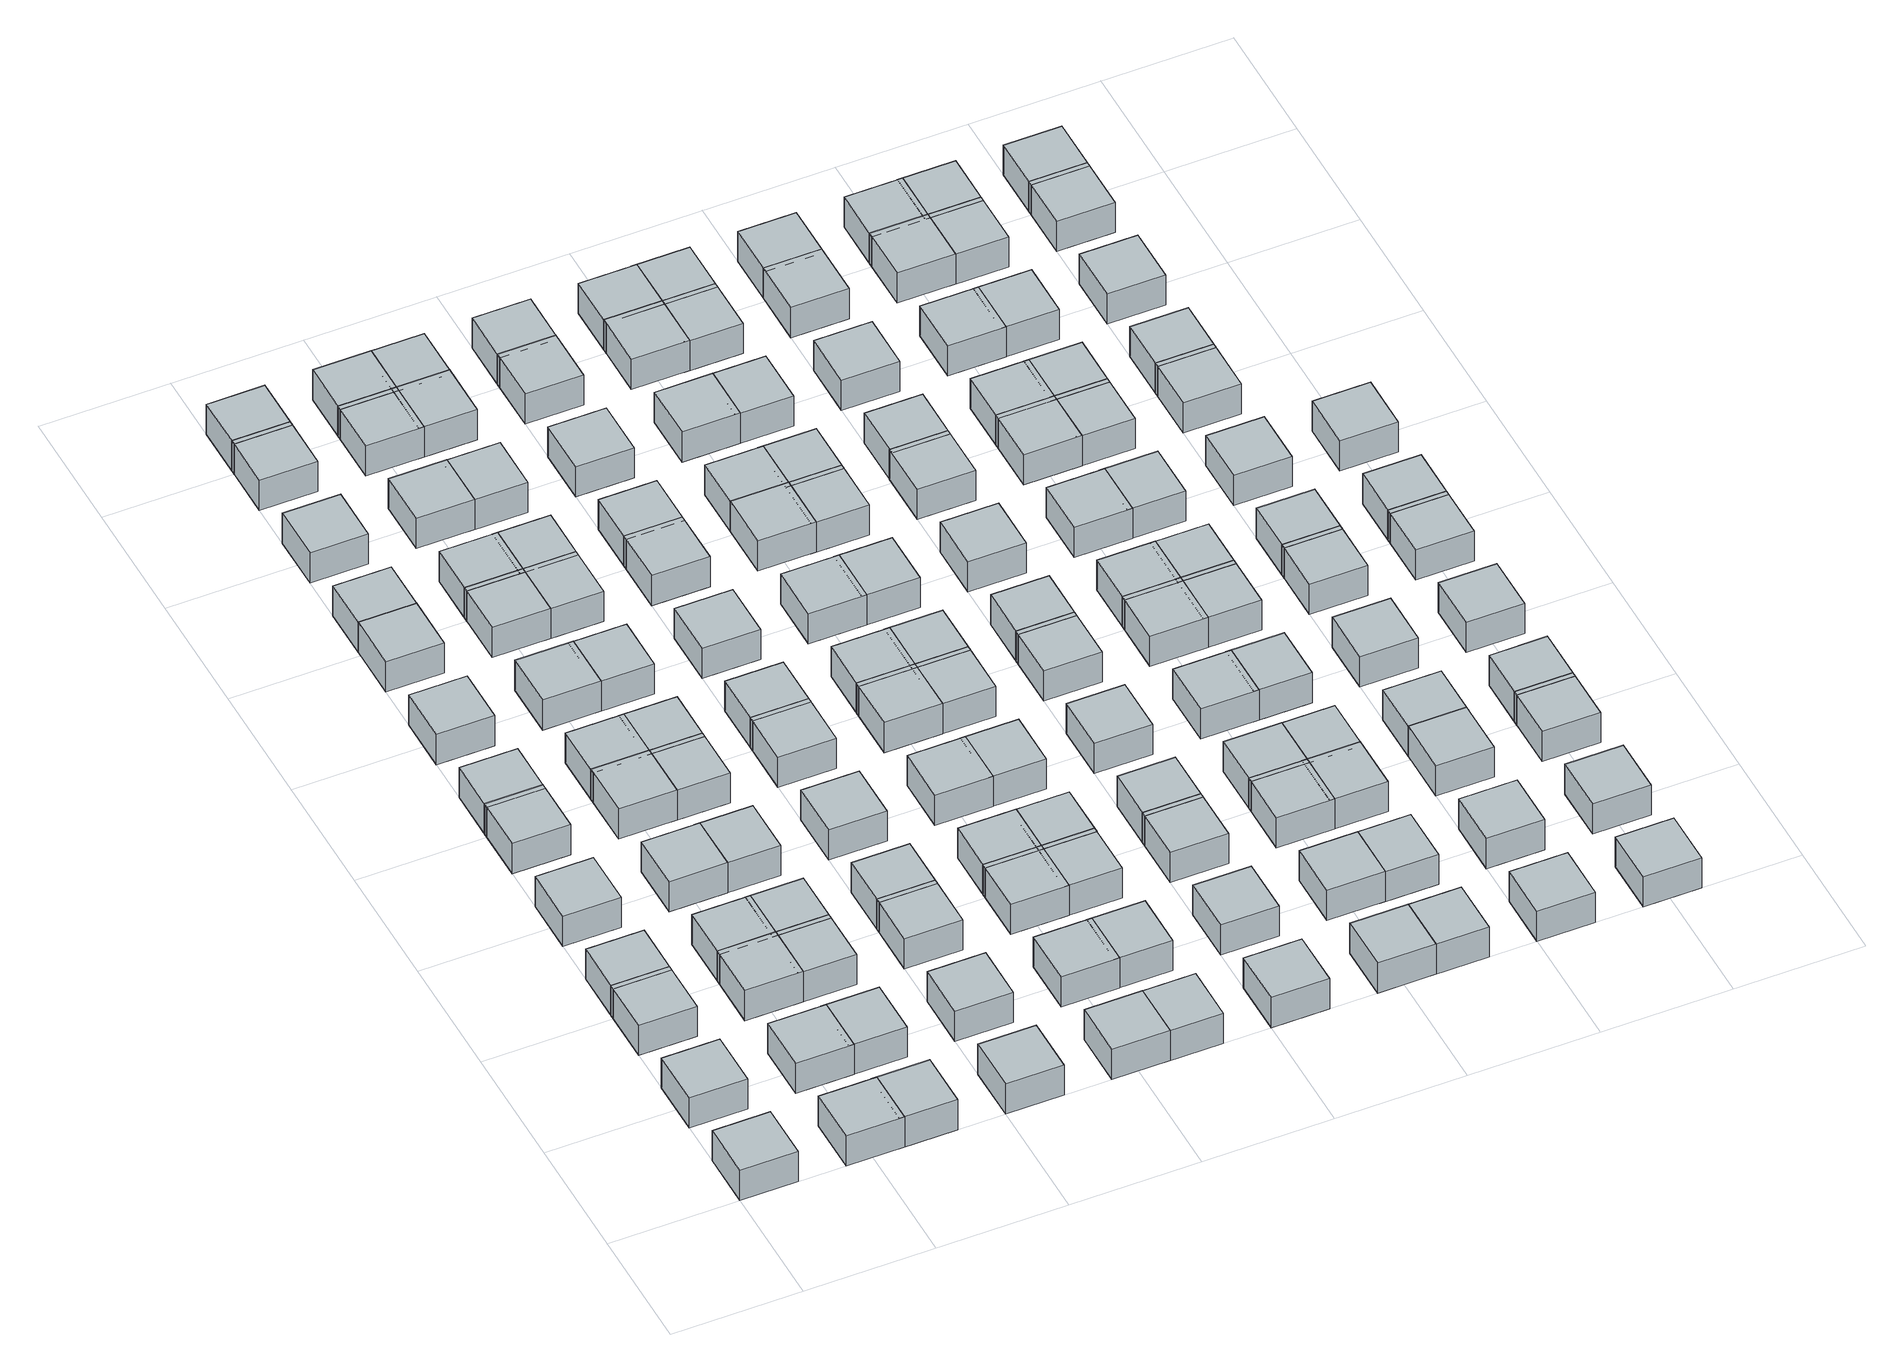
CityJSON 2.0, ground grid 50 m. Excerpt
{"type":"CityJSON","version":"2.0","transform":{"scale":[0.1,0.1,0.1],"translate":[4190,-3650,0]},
"CityObjects":{
"object1":{"type":"GenericCityObject","geometry":[{"type":"Solid","lod":"1","boundaries":[[[[0,1,2,3]],[[4,5,1,0]],[[5,6,2,1]],[[6,7,3,2]],[[7,4,0,3]],[[7,6,5,4]]]]}]},
"object2":{"type":"GenericCityObject","geometry":[{"type":"Solid","lod":"1","boundaries":[[[[8,9,10,11]],[[12,13,9,8]],[[13,14,10,9]],[[14,15,11,10]],[[15,12,8,11]],[[15,14,13,12]]]]}]},
"object3":{"type":"GenericCityObject","geometry":[{"type":"Solid","lod":"1","boundaries":[[[[16,17,18,19]],[[20,21,17,16]],[[21,22,18,17]],[[22,23,19,18]],[[23,20,16,19]],[[23,22,21,20]]]]}]},
"object4":{"type":"GenericCityObject","geometry":[{"type":"Solid","lod":"1","boundaries":[[[[24,25,26,27]],[[28,29,25,24]],[[29,30,26,25]],[[30,31,27,26]],[[31,28,24,27]],[[31,30,29,28]]]]}]},
"object5":{"type":"GenericCityObject","geometry":[{"type":"Solid","lod":"1","boundaries":[[[[32,33,34,35]],[[36,37,33,32]],[[37,38,34,33]],[[38,39,35,34]],[[39,36,32,35]],[[39,38,37,36]]]]}]},
"object6":{"type":"GenericCityObject","geometry":[{"type":"Solid","lod":"1","boundaries":[[[[40,41,42,43]],[[44,45,41,40]],[[45,46,42,41]],[[46,47,43,42]],[[47,44,40,43]],[[47,46,45,44]]]]}]},
"object7":{"type":"GenericCityObject","geometry":[{"type":"Solid","lod":"1","boundaries":[[[[48,49,50,51]],[[52,53,49,48]],[[53,54,50,49]],[[54,55,51,50]],[[55,52,48,51]],[[55,54,53,52]]]]}]},
"object8":{"type":"GenericCityObject","geometry":[{"type":"Solid","lod":"1","boundaries":[[[[56,57,58,59]],[[60,61,57,56]],[[61,62,58,57]],[[62,63,59,58]],[[63,60,56,59]],[[63,62,61,60]]]]}]},
"object9":{"type":"GenericCityObject","geometry":[{"type":"Solid","lod":"1","boundaries":[[[[64,65,66,67]],[[68,69,65,64]],[[69,70,66,65]],[[70,71,67,66]],[[71,68,64,67]],[[71,70,69,68]]]]}]},
"object10":{"type":"GenericCityObject","geometry":[{"type":"Solid","lod":"1","boundaries":[[[[72,73,74,75]],[[76,77,73,72]],[[77,78,74,73]],[[78,79,75,74]],[[79,76,72,75]],[[79,78,77,76]]]]}]},
"object11":{"type":"GenericCityObject","geometry":[{"type":"Solid","lod":"1","boundaries":[[[[80,81,82,83]],[[84,85,81,80]],[[85,86,82,81]],[[86,87,83,82]],[[87,84,80,83]],[[87,86,85,84]]]]}]},
"object12":{"type":"GenericCityObject","geometry":[{"type":"Solid","lod":"1","boundaries":[[[[88,89,90,91]],[[92,93,89,88]],[[93,94,90,89]],[[94,95,91,90]],[[95,92,88,91]],[[95,94,93,92]]]]}]},
"object13":{"type":"GenericCityObject","geometry":[{"type":"Solid","lod":"1","boundaries":[[[[96,97,98,99]],[[100,101,97,96]],[[101,102,98,97]],[[102,103,99,98]],[[103,100,96,99]],[[103,102,101,100]]]]}]},
"object14":{"type":"GenericCityObject","geometry":[{"type":"Solid","lod":"1","boundaries":[[[[104,105,106,107]],[[108,109,105,104]],[[109,110,106,105]],[[110,111,107,106]],[[111,108,104,107]],[[111,110,109,108]]]]}]},
"object15":{"type":"GenericCityObject","geometry":[{"type":"Solid","lod":"1","boundaries":[[[[112,113,114,115]],[[116,117,113,112]],[[117,118,114,113]],[[118,119,115,114]],[[119,116,112,115]],[[119,118,117,116]]]]}]},
"object16":{"type":"GenericCityObject","geometry":[{"type":"Solid","lod":"1","boundaries":[[[[120,121,122,123]],[[124,125,121,120]],[[125,126,122,121]],[[126,127,123,122]],[[127,124,120,123]],[[127,126,125,124]]]]}]},
"object17":{"type":"GenericCityObject","geometry":[{"type":"Solid","lod":"1","boundaries":[[[[128,129,130,131]],[[132,133,129,128]],[[133,134,130,129]],[[134,135,131,130]],[[135,132,128,131]],[[135,134,133,132]]]]}]},
"object18":{"type":"GenericCityObject","geometry":[{"type":"Solid","lod":"1","boundaries":[[[[136,137,138,139]],[[140,141,137,136]],[[141,142,138,137]],[[142,143,139,138]],[[143,140,136,139]],[[143,142,141,140]]]]}]},
"object19":{"type":"GenericCityObject","geometry":[{"type":"Solid","lod":"1","boundaries":[[[[144,145,146,147]],[[148,149,145,144]],[[149,150,146,145]],[[150,151,147,146]],[[151,148,144,147]],[[151,150,149,148]]]]}]},
"object20":{"type":"GenericCityObject","geometry":[{"type":"Solid","lod":"1","boundaries":[[[[152,153,154,155]],[[156,157,153,152]],[[157,158,154,153]],[[158,159,155,154]],[[159,156,152,155]],[[159,158,157,156]]]]}]},
"object21":{"type":"GenericCityObject","geometry":[{"type":"Solid","lod":"1","boundaries":[[[[160,161,162,163]],[[164,165,161,160]],[[165,166,162,161]],[[166,167,163,162]],[[167,164,160,163]],[[167,166,165,164]]]]}]},
"object22":{"type":"GenericCityObject","geometry":[{"type":"Solid","lod":"1","boundaries":[[[[168,169,170,171]],[[172,173,169,168]],[[173,174,170,169]],[[174,175,171,170]],[[175,172,168,171]],[[175,174,173,172]]]]}]},
"object23":{"type":"GenericCityObject","geometry":[{"type":"Solid","lod":"1","boundaries":[[[[176,177,178,179]],[[180,181,177,176]],[[181,182,178,177]],[[182,183,179,178]],[[183,180,176,179]],[[183,182,181,180]]]]}]},
"object24":{"type":"GenericCityObject","geometry":[{"type":"Solid","lod":"1","boundaries":[[[[184,185,186,187]],[[188,189,185,184]],[[189,190,186,185]],[[190,191,187,186]],[[191,188,184,187]],[[191,190,189,188]]]]}]},
"object25":{"type":"GenericCityObject","geometry":[{"type":"Solid","lod":"1","boundaries":[[[[192,193,194,195]],[[196,197,193,192]],[[197,198,194,193]],[[198,199,195,194]],[[199,196,192,195]],[[199,198,197,196]]]]}]},
"object26":{"type":"GenericCityObject","geometry":[{"type":"Solid","lod":"1","boundaries":[[[[200,201,202,203]],[[204,205,201,200]],[[205,206,202,201]],[[206,207,203,202]],[[207,204,200,203]],[[207,206,205,204]]]]}]},
"object27":{"type":"GenericCityObject","geometry":[{"type":"Solid","lod":"1","boundaries":[[[[208,209,210,211]],[[212,213,209,208]],[[213,214,210,209]],[[214,215,211,210]],[[215,212,208,211]],[[215,214,213,212]]]]}]},
"object28":{"type":"GenericCityObject","geometry":[{"type":"Solid","lod":"1","boundaries":[[[[216,217,218,219]],[[220,221,217,216]],[[221,222,218,217]],[[222,223,219,218]],[[223,220,216,219]],[[223,222,221,220]]]]}]},
"object29":{"type":"GenericCityObject","geometry":[{"type":"Solid","lod":"1","boundaries":[[[[224,225,226,227]],[[228,229,225,224]],[[229,230,226,225]],[[230,231,227,226]],[[231,228,224,227]],[[231,230,229,228]]]]}]},
"object30":{"type":"GenericCityObject","geometry":[{"type":"Solid","lod":"1","boundaries":[[[[232,233,234,235]],[[236,237,233,232]],[[237,238,234,233]],[[238,239,235,234]],[[239,236,232,235]],[[239,238,237,236]]]]}]},
"object31":{"type":"GenericCityObject","geometry":[{"type":"Solid","lod":"1","boundaries":[[[[240,241,242,243]],[[244,245,241,240]],[[245,246,242,241]],[[246,247,243,242]],[[247,244,240,243]],[[247,246,245,244]]]]}]},
"object32":{"type":"GenericCityObject","geometry":[{"type":"Solid","lod":"1","boundaries":[[[[248,249,250,251]],[[252,253,249,248]],[[253,254,250,249]],[[254,255,251,250]],[[255,252,248,251]],[[255,254,253,252]]]]}]},
"object33":{"type":"GenericCityObject","geometry":[{"type":"Solid","lod":"1","boundaries":[[[[256,257,258,259]],[[260,261,257,256]],[[261,262,258,257]],[[262,263,259,258]],[[263,260,256,259]],[[263,262,261,260]]]]}]},
"object34":{"type":"GenericCityObject","geometry":[{"type":"Solid","lod":"1","boundaries":[[[[264,265,266,267]],[[268,269,265,264]],[[269,270,266,265]],[[270,271,267,266]],[[271,268,264,267]],[[271,270,269,268]]]]}]},
"object35":{"type":"GenericCityObject","geometry":[{"type":"Solid","lod":"1","boundaries":[[[[272,273,274,275]],[[276,277,273,272]],[[277,278,274,273]],[[278,279,275,274]],[[279,276,272,275]],[[279,278,277,276]]]]}]},
"object36":{"type":"GenericCityObject","geometry":[{"type":"Solid","lod":"1","boundaries":[[[[280,281,282,283]],[[284,285,281,280]],[[285,286,282,281]],[[286,287,283,282]],[[287,284,280,283]],[[287,286,285,284]]]]}]},
"object37":{"type":"GenericCityObject","geometry":[{"type":"Solid","lod":"1","boundaries":[[[[288,289,290,291]],[[292,293,289,288]],[[293,294,290,289]],[[294,295,291,290]],[[295,292,288,291]],[[295,294,293,292]]]]}]},
"object38":{"type":"GenericCityObject","geometry":[{"type":"Solid","lod":"1","boundaries":[[[[296,297,298,299]],[[300,301,297,296]],[[301,302,298,297]],[[302,303,299,298]],[[303,300,296,299]],[[303,302,301,300]]]]}]},
"object39":{"type":"GenericCityObject","geometry":[{"type":"Solid","lod":"1","boundaries":[[[[304,305,306,307]],[[308,309,305,304]],[[309,310,306,305]],[[310,311,307,306]],[[311,308,304,307]],[[311,310,309,308]]]]}]},
"object40":{"type":"GenericCityObject","geometry":[{"type":"Solid","lod":"1","boundaries":[[[[312,313,314,315]],[[316,317,313,312]],[[317,318,314,313]],[[318,319,315,314]],[[319,316,312,315]],[[319,318,317,316]]]]}]},
"object41":{"type":"GenericCityObject","geometry":[{"type":"Solid","lod":"1","boundaries":[[[[320,321,322,323]],[[324,325,321,320]],[[325,326,322,321]],[[326,327,323,322]],[[327,324,320,323]],[[327,326,325,324]]]]}]},
"object42":{"type":"GenericCityObject","geometry":[{"type":"Solid","lod":"1","boundaries":[[[[328,329,330,331]],[[332,333,329,328]],[[333,334,330,329]],[[334,335,331,330]],[[335,332,328,331]],[[335,334,333,332]]]]}]},
"object43":{"type":"GenericCityObject","geometry":[{"type":"Solid","lod":"1","boundaries":[[[[336,337,338,339]],[[340,341,337,336]],[[341,342,338,337]],[[342,343,339,338]],[[343,340,336,339]],[[343,342,341,340]]]]}]},
"object44":{"type":"GenericCityObject","geometry":[{"type":"Solid","lod":"1","boundaries":[[[[344,345,346,347]],[[348,349,345,344]],[[349,350,346,345]],[[350,351,347,346]],[[351,348,344,347]],[[351,350,349,348]]]]}]},
"object45":{"type":"GenericCityObject","geometry":[{"type":"Solid","lod":"1","boundaries":[[[[352,353,354,355]],[[356,357,353,352]],[[357,358,354,353]],[[358,359,355,354]],[[359,356,352,355]],[[359,358,357,356]]]]}]},
"object46":{"type":"GenericCityObject","geometry":[{"type":"Solid","lod":"1","boundaries":[[[[360,361,362,363]],[[364,365,361,360]],[[365,366,362,361]],[[366,367,363,362]],[[367,364,360,363]],[[367,366,365,364]]]]}]},
"object47":{"type":"GenericCityObject","geometry":[{"type":"Solid","lod":"1","boundaries":[[[[368,369,370,371]],[[372,373,369,368]],[[373,374,370,369]],[[374,375,371,370]],[[375,372,368,371]],[[375,374,373,372]]]]}]},
"object48":{"type":"GenericCityObject","geometry":[{"type":"Solid","lod":"1","boundaries":[[[[376,377,378,379]],[[380,381,377,376]],[[381,382,378,377]],[[382,383,379,378]],[[383,380,376,379]],[[383,382,381,380]]]]}]},
"object49":{"type":"GenericCityObject","geometry":[{"type":"Solid","lod":"1","boundaries":[[[[384,385,386,387]],[[388,389,385,384]],[[389,390,386,385]],[[390,391,387,386]],[[391,388,384,387]],[[391,390,389,388]]]]}]},
"object50":{"type":"GenericCityObject","geometry":[{"type":"Solid","lod":"1","boundaries":[[[[392,393,394,395]],[[396,397,393,392]],[[397,398,394,393]],[[398,399,395,394]],[[399,396,392,395]],[[399,398,397,396]]]]}]},
"object51":{"type":"GenericCityObject","geometry":[{"type":"Solid","lod":"1","boundaries":[[[[400,401,402,403]],[[404,405,401,400]],[[405,406,402,401]],[[406,407,403,402]],[[407,404,400,403]],[[407,406,405,404]]]]}]},
"object52":{"type":"GenericCityObject","geometry":[{"type":"Solid","lod":"1","boundaries":[[[[408,409,410,411]],[[412,413,409,408]],[[413,414,410,409]],[[414,415,411,410]],[[415,412,408,411]],[[415,414,413,412]]]]}]},
"object53":{"type":"GenericCityObject","geometry":[{"type":"Solid","lod":"1","boundaries":[[[[416,417,418,419]],[[420,421,417,416]],[[421,422,418,417]],[[422,423,419,418]],[[423,420,416,419]],[[423,422,421,420]]]]}]},
"object54":{"type":"GenericCityObject","geometry":[{"type":"Solid","lod":"1","boundaries":[[[[424,425,426,427]],[[428,429,425,424]],[[429,430,426,425]],[[430,431,427,426]],[[431,428,424,427]],[[431,430,429,428]]]]}]},
"object55":{"type":"GenericCityObject","geometry":[{"type":"Solid","lod":"1","boundaries":[[[[432,433,434,435]],[[436,437,433,432]],[[437,438,434,433]],[[438,439,435,434]],[[439,436,432,435]],[[439,438,437,436]]]]}]},
"object56":{"type":"GenericCityObject","geometry":[{"type":"Solid","lod":"1","boundaries":[[[[440,441,442,443]],[[444,445,441,440]],[[445,446,442,441]],[[446,447,443,442]],[[447,444,440,443]],[[447,446,445,444]]]]}]},
"object57":{"type":"GenericCityObject","geometry":[{"type":"Solid","lod":"1","boundaries":[[[[448,449,450,451]],[[452,453,449,448]],[[453,454,450,449]],[[454,455,451,450]],[[455,452,448,451]],[[455,454,453,452]]]]}]},
"object58":{"type":"GenericCityObject","geometry":[{"type":"Solid","lod":"1","boundaries":[[[[456,457,458,459]],[[460,461,457,456]],[[461,462,458,457]],[[462,463,459,458]],[[463,460,456,459]],[[463,462,461,460]]]]}]},
"object59":{"type":"GenericCityObject","geometry":[{"type":"Solid","lod":"1","boundaries":[[[[464,465,466,467]],[[468,469,465,464]],[[469,470,466,465]],[[470,471,467,466]],[[471,468,464,467]],[[471,470,469,468]]]]}]},
"object60":{"type":"GenericCityObject","geometry":[{"type":"Solid","lod":"1","boundaries":[[[[472,473,474,475]],[[476,477,473,472]],[[477,478,474,473]],[[478,479,475,474]],[[479,476,472,475]],[[479,478,477,476]]]]}]},
"object61":{"type":"GenericCityObject","geometry":[{"type":"Solid","lod":"1","boundaries":[[[[480,481,482,483]],[[484,485,481,480]],[[485,486,482,481]],[[486,487,483,482]],[[487,484,480,483]],[[487,486,485,484]]]]}]},
"object62":{"type":"GenericCityObject","geometry":[{"type":"Solid","lod":"1","boundaries":[[[[488,489,490,491]],[[492,493,489,488]],[[493,494,490,489]],[[494,495,491,490]],[[495,492,488,491]],[[495,494,493,492]]]]}]},
"object63":{"type":"GenericCityObject","geometry":[{"type":"Solid","lod":"1","boundaries":[[[[496,497,498,499]],[[500,501,497,496]],[[501,502,498,497]],[[502,503,499,498]],[[503,500,496,499]],[[503,502,501,500]]]]}]},
"object64":{"type":"GenericCityObject","geometry":[{"type":"Solid","lod":"1","boundaries":[[[[504,505,506,507]],[[508,509,505,504]],[[509,510,506,505]],[[510,511,507,506]],[[511,508,504,507]],[[511,510,509,508]]]]}]},
"object65":{"type":"GenericCityObject","geometry":[{"type":"Solid","lod":"1","boundaries":[[[[512,513,514,515]],[[516,517,513,512]],[[517,518,514,513]],[[518,519,515,514]],[[519,516,512,515]],[[519,518,517,516]]]]}]},
"object66":{"type":"GenericCityObject","geometry":[{"type":"Solid","lod":"1","boundaries":[[[[520,521,522,523]],[[524,525,521,520]],[[525,526,522,521]],[[526,527,523,522]],[[527,524,520,523]],[[527,526,525,524]]]]}]},
"object67":{"type":"GenericCityObject","geometry":[{"type":"Solid","lod":"1","boundaries":[[[[528,529,530,531]],[[532,533,529,528]],[[533,534,530,529]],[[534,535,531,530]],[[535,532,528,531]],[[535,534,533,532]]]]}]},
"object68":{"type":"GenericCityObject","geometry":[{"type":"Solid","lod":"1","boundaries":[[[[536,537,538,539]],[[540,541,537,536]],[[541,542,538,537]],[[542,543,539,538]],[[543,540,536,539]],[[543,542,541,540]]]]}]},
"object69":{"type":"GenericCityObject","geometry":[{"type":"Solid","lod":"1","boundaries":[[[[544,545,546,547]],[[548,549,545,544]],[[549,550,546,545]],[[550,551,547,546]],[[551,548,544,547]],[[551,550,549,548]]]]}]},
"object70":{"type":"GenericCityObject","geometry":[{"type":"Solid","lod":"1","boundaries":[[[[552,553,554,555]],[[556,557,553,552]],[[557,558,554,553]],[[558,559,555,554]],[[559,556,552,555]],[[559,558,557,556]]]]}]},
"object71":{"type":"GenericCityObject","geometry":[{"type":"Solid","lod":"1","boundaries":[[[[560,561,562,563]],[[564,565,561,560]],[[565,566,562,561]],[[566,567,563,562]],[[567,564,560,563]],[[567,566,565,564]]]]}]},
"object72":{"type":"GenericCityObject","geometry":[{"type":"Solid","lod":"1","boundaries":[[[[568,569,570,571]],[[572,573,569,568]],[[573,574,570,569]],[[574,575,571,570]],[[575,572,568,571]],[[575,574,573,572]]]]}]},
"object73":{"type":"GenericCityObject","geometry":[{"type":"Solid","lod":"1","boundaries":[[[[576,577,578,579]],[[580,581,577,576]],[[581,582,578,577]],[[582,583,579,578]],[[583,580,576,579]],[[583,582,581,580]]]]}]},
"object74":{"type":"GenericCityObject","geometry":[{"type":"Solid","lod":"1","boundaries":[[[[584,585,586,587]],[[588,589,585,584]],[[589,590,586,585]],[[590,591,587,586]],[[591,588,584,587]],[[591,590,589,588]]]]}]},
"object75":{"type":"GenericCityObject","geometry":[{"type":"Solid","lod":"1","boundaries":[[[[592,593,594,595]],[[596,597,593,592]],[[597,598,594,593]],[[598,599,595,594]],[[599,596,592,595]],[[599,598,597,596]]]]}]},
"object76":{"type":"GenericCityObject","geometry":[{"type":"Solid","lod":"1","boundaries":[[[[600,601,602,603]],[[604,605,601,600]],[[605,606,602,601]],[[606,607,603,602]],[[607,604,600,603]],[[607,606,605,604]]]]}]},
"object77":{"type":"GenericCityObject","geometry":[{"type":"Solid","lod":"1","boundaries":[[[[608,609,610,611]],[[612,613,609,608]],[[613,614,610,609]],[[614,615,611,610]],[[615,612,608,611]],[[615,614,613,612]]]]}]},
"object78":{"type":"GenericCityObject","geometry":[{"type":"Solid","lod":"1","boundaries":[[[[616,617,618,619]],[[620,621,617,616]],[[621,622,618,617]],[[622,623,619,618]],[[623,620,616,619]],[[623,622,621,620]]]]}]},
"object79":{"type":"GenericCityObject","geometry":[{"type":"Solid","lod":"1","boundaries":[[[[624,625,626,627]],[[628,629,625,624]],[[629,630,626,625]],[[630,631,627,626]],[[631,628,624,627]],[[631,630,629,628]]]]}]},
"object80":{"type":"GenericCityObject","geometry":[{"type":"Solid","lod":"1","boundaries":[[[[632,633,634,635]],[[636,637,633,632]],[[637,638,634,633]],[[638,639,635,634]],[[639,636,632,635]],[[639,638,637,636]]]]}]},
"object81":{"type":"GenericCityObject","geometry":[{"type":"Solid","lod":"1","boundaries":[[[[640,641,642,643]],[[644,645,641,640]],[[645,646,642,641]],[[646,647,643,642]],[[647,644,640,643]],[[647,646,645,644]]]]}]},
"object82":{"type":"GenericCityObject","geometry":[{"type":"Solid","lod":"1","boundaries":[[[[648,649,650,651]],[[652,653,649,648]],[[653,654,650,649]],[[654,655,651,650]],[[655,652,648,651]],[[655,654,653,652]]]]}]},
"object83":{"type":"GenericCityObject","geometry":[{"type":"Solid","lod":"1","boundaries":[[[[656,657,658,659]],[[660,661,657,656]],[[661,662,658,657]],[[662,663,659,658]],[[663,660,656,659]],[[663,662,661,660]]]]}]},
"object84":{"type":"GenericCityObject","geometry":[{"type":"Solid","lod":"1","boundaries":[[[[664,665,666,667]],[[668,669,665,664]],[[669,670,666,665]],[[670,671,667,666]],[[671,668,664,667]],[[671,670,669,668]]]]}]},
"object85":{"type":"GenericCityObject","geometry":[{"type":"Solid","lod":"1","boundaries":[[[[672,673,674,675]],[[676,677,673,672]],[[677,678,674,673]],[[678,679,675,674]],[[679,676,672,675]],[[679,678,677,676]]]]}]},
"object86":{"type":"GenericCityObject","geometry":[{"type":"Solid","lod":"1","boundaries":[[[[680,681,682,683]],[[684,685,681,680]],[[685,686,682,681]],[[686,687,683,682]],[[687,684,680,683]],[[687,686,685,684]]]]}]},
"object87":{"type":"GenericCityObject","geometry":[{"type":"Solid","lod":"1","boundaries":[[[[688,689,690,691]],[[692,693,689,688]],[[693,694,690,689]],[[694,695,691,690]],[[695,692,688,691]],[[695,694,693,692]]]]}]},
"object88":{"type":"GenericCityObject","geometry":[{"type":"Solid","lod":"1","boundaries":[[[[696,697,698,699]],[[700,701,697,696]],[[701,702,698,697]],[[702,703,699,698]],[[703,700,696,699]],[[703,702,701,700]]]]}]},
"object89":{"type":"GenericCityObject","geometry":[{"type":"Solid","lod":"1","boundaries":[[[[704,705,706,707]],[[708,709,705,704]],[[709,710,706,705]],[[710,711,707,706]],[[711,708,704,707]],[[711,710,709,708]]]]}]},
"object90":{"type":"GenericCityObject","geometry":[{"type":"Solid","lod":"1","boundaries":[[[[712,713,714,715]],[[716,717,713,712]],[[717,718,714,713]],[[718,719,715,714]],[[719,716,712,715]],[[719,718,717,716]]]]}]},
"object91":{"type":"GenericCityObject","geometry":[{"type":"Solid","lod":"1","boundaries":[[[[720,721,722,723]],[[724,725,721,720]],[[725,726,722,721]],[[726,727,723,722]],[[727,724,720,723]],[[727,726,725,724]]]]}]},
"object92":{"type":"GenericCityObject","geometry":[{"type":"Solid","lod":"1","boundaries":[[[[728,729,730,731]],[[732,733,729,728]],[[733,734,730,729]],[[734,735,731,730]],[[735,732,728,731]],[[735,734,733,732]]]]}]},
"object93":{"type":"GenericCityObject","geometry":[{"type":"Solid","lod":"1","boundaries":[[[[736,737,738,739]],[[740,741,737,736]],[[741,742,738,737]],[[742,743,739,738]],[[743,740,736,739]],[[743,742,741,740]]]]}]},
"object94":{"type":"GenericCityObject","geometry":[{"type":"Solid","lod":"1","boundaries":[[[[744,745,746,747]],[[748,749,745,744]],[[749,750,746,745]],[[750,751,747,746]],[[751,748,744,747]],[[751,750,749,748]]]]}]},
"object95":{"type":"GenericCityObject","geometry":[{"type":"Solid","lod":"1","boundaries":[[[[752,753,754,755]],[[756,757,753,752]],[[757,758,754,753]],[[758,759,755,754]],[[759,756,752,755]],[[759,758,757,756]]]]}]},
"object96":{"type":"GenericCityObject","geometry":[{"type":"Solid","lod":"1","boundaries":[[[[760,761,762,763]],[[764,765,761,760]],[[765,766,762,761]],[[766,767,763,762]],[[767,764,760,763]],[[767,766,765,764]]]]}]},
"object97":{"type":"GenericCityObject","geometry":[{"type":"Solid","lod":"1","boundaries":[[[[768,769,770,771]],[[772,773,769,768]],[[773,774,770,769]],[[774,775,771,770]],[[775,772,768,771]],[[775,774,773,772]]]]}]},
"object98":{"type":"GenericCityObject","geometry":[{"type":"Solid","lod":"1","boundaries":[[[[776,777,778,779]],[[780,781,777,776]],[[781,782,778,777]],[[782,783,779,778]],[[783,780,776,779]],[[783,782,781,780]]]]}]},
"object99":{"type":"GenericCityObject","geometry":[{"type":"Solid","lod":"1","boundaries":[[[[784,785,786,787]],[[788,789,785,784]],[[789,790,786,785]],[[790,791,787,786]],[[791,788,784,787]],[[791,790,789,788]]]]}]},
"object100":{"type":"GenericCityObject","geometry":[{"type":"Solid","lod":"1","boundaries":[[[[792,793,794,795]],[[796,797,793,792]],[[797,798,794,793]],[[798,799,795,794]],[[799,796,792,795]],[[799,798,797,796]]]]}]},
"object101":{"type":"GenericCityObject","geometry":[{"type":"Solid","lod":"1","boundaries":[[[[800,801,802,803]],[[804,805,801,800]],[[805,806,802,801]],[[806,807,803,802]],[[807,804,800,803]],[[807,806,805,804]]]]}]},
"object102":{"type":"GenericCityObject","geometry":[{"type":"Solid","lod":"1","boundaries":[[[[808,809,810,811]],[[812,813,809,808]],[[813,814,810,809]],[[814,815,811,810]],[[815,812,808,811]],[[815,814,813,812]]]]}]},
"object103":{"type":"GenericCityObject","geometry":[{"type":"Solid","lod":"1","boundaries":[[[[816,817,818,819]],[[820,821,817,816]],[[821,822,818,817]],[[822,823,819,818]],[[823,820,816,819]],[[823,822,821,820]]]]}]},
"object104":{"type":"GenericCityObject","geometry":[{"type":"Solid","lod":"1","boundaries":[[[[824,825,826,827]],[[828,829,825,824]],[[829,830,826,825]],[[830,831,827,826]],[[831,828,824,827]],[[831,830,829,828]]]]}]},
"object105":{"type":"GenericCityObject","geometry":[{"type":"Solid","lod":"1","boundaries":[[[[832,833,834,835]],[[836,837,833,832]],[[837,838,834,833]],[[838,839,835,834]],[[839,836,832,835]],[[839,838,837,836]]]]}]},
"object106":{"type":"GenericCityObject","geometry":[{"type":"Solid","lod":"1","boundaries":[[[[840,841,842,843]],[[844,845,841,840]],[[845,846,842,841]],[[846,847,843,842]],[[847,844,840,843]],[[847,846,845,844]]]]}]},
"object107":{"type":"GenericCityObject","geometry":[{"type":"Solid","lod":"1","boundaries":[[[[848,849,850,851]],[[852,853,849,848]],[[853,854,850,849]],[[854,855,851,850]],[[855,852,848,851]],[[855,854,853,852]]]]}]},
"object108":{"type":"GenericCityObject","geometry":[{"type":"Solid","lod":"1","boundaries":[[[[856,857,858,859]],[[860,861,857,856]],[[861,862,858,857]],[[862,863,859,858]],[[863,860,856,859]],[[863,862,861,860]]]]}]},
"object109":{"type":"GenericCityObject","geometry":[{"type":"Solid","lod":"1","boundaries":[[[[864,865,866,867]],[[868,869,865,864]],[[869,870,866,865]],[[870,871,867,866]],[[871,868,864,867]],[[871,870,869,868]]]]}]},
"object110":{"type":"GenericCityObject","geometry":[{"type":"Solid","lod":"1","boundaries":[[[[872,873,874,875]],[[876,877,873,872]],[[877,878,874,873]],[[878,879,875,874]],[[879,876,872,875]],[[879,878,877,876]]]]}]},
"object111":{"type":"GenericCityObject","geometry":[{"type":"Solid","lod":"1","boundaries":[[[[880,881,882,883]],[[884,885,881,880]],[[885,886,882,881]],[[886,887,883,882]],[[887,884,880,883]],[[887,886,885,884]]]]}]},
"object112":{"type":"GenericCityObject","geometry":[{"type":"Solid","lod":"1","boundaries":[[[[888,889,890,891]],[[892,893,889,888]],[[893,894,890,889]],[[894,895,891,890]],[[895,892,888,891]],[[895,894,893,892]]]]}]},
"object113":{"type":"GenericCityObject","geometry":[{"type":"Solid","lod":"1","boundaries":[[[[896,897,898,899]],[[900,901,897,896]],[[901,902,898,897]],[[902,903,899,898]],[[903,900,896,899]],[[903,902,901,900]]]]}]},
"object114":{"type":"GenericCityObject","geometry":[{"type":"Solid","lod":"1","boundaries":[[[[904,905,906,907]],[[908,909,905,904]],[[909,910,906,905]],[[910,911,907,906]],[[911,908,904,907]],[[911,910,909,908]]]]}]},
"object115":{"type":"GenericCityObject","geometry":[{"type":"Solid","lod":"1","boundaries":[[[[912,913,914,915]],[[916,917,913,912]],[[917,918,914,913]],[[918,919,915,914]],[[919,916,912,915]],[[919,918,917,916]]]]}]},
"object116":{"type":"GenericCityObject","geometry":[{"type":"Solid","lod":"1","boundaries":[[[[920,921,922,923]],[[924,925,921,920]],[[925,926,922,921]],[[926,927,923,922]],[[927,924,920,923]],[[927,926,925,924]]]]}]},
"object117":{"type":"GenericCityObject","geometry":[{"type":"Solid","lod":"1","boundaries":[[[[928,929,930,931]],[[932,933,929,928]],[[933,934,930,929]],[[934,935,931,930]],[[935,932,928,931]],[[935,934,933,932]]]]}]},
"object118":{"type":"GenericCityObject","geometry":[{"type":"Solid","lod":"1","boundaries":[[[[936,937,938,939]],[[940,941,937,936]],[[941,942,938,937]],[[942,943,939,938]],[[943,940,936,939]],[[943,942,941,940]]]]}]},
"object119":{"type":"GenericCityObject","geometry":[{"type":"Solid","lod":"1","boundaries":[[[[944,945,946,947]],[[948,949,945,944]],[[949,950,946,945]],[[950,951,947,946]],[[951,948,944,947]],[[951,950,949,948]]]]}]},
"object120":{"type":"GenericCityObject","geometry":[{"type":"Solid","lod":"1","boundaries":[[[[952,953,954,955]],[[956,957,953,952]],[[957,958,954,953]],[[958,959,955,954]],[[959,956,952,955]],[[959,958,957,956]]]]}]},
"object121":{"type":"GenericCityObject","geometry":[{"type":"Solid","lod":"1","boundaries":[[[[960,961,962,963]],[[964,965,961,960]],[[965,966,962,961]],[[966,967,963,962]],[[967,964,960,963]],[[967,966,965,964]]]]}]},
"object122":{"type":"GenericCityObject","geometry":[{"type":"Solid","lod":"1","boundaries":[[[[968,969,970,971]],[[972,973,969,968]],[[973,974,970,969]],[[974,975,971,970]],[[975,972,968,971]],[[975,974,973,972]]]]}]},
"object123":{"type":"GenericCityObject","geometry":[{"type":"Solid","lod":"1","boundaries":[[[[976,977,978,979]],[[980,981,977,976]],[[981,982,978,977]],[[982,983,979,978]],[[983,980,976,979]],[[983,982,981,980]]]]}]},
"object124":{"type":"GenericCityObject","geometry":[{"type":"Solid","lod":"1","boundaries":[[[[984,985,986,987]],[[988,989,985,984]],[[989,990,986,985]],[[990,991,987,986]],[[991,988,984,987]],[[991,990,989,988]]]]}]},
"object125":{"type":"GenericCityObject","geometry":[{"type":"Solid","lod":"1","boundaries":[[[[992,993,994,995]],[[996,997,993,992]],[[997,998,994,993]],[[998,999,995,994]],[[999,996,992,995]],[[999,998,997,996]]]]}]},
"object126":{"type":"GenericCityObject","geometry":[{"type":"Solid","lod":"1","boundaries":[[[[1000,1001,1002,1003]],[[1004,1005,1001,1000]],[[1005,1006,1002,1001]],[[1006,1007,1003,1002]],[[1007,1004,1000,1003]],[[1007,1006,1005,1004]]]]}]},
"object127":{"type":"GenericCityObject","geometry":[{"type":"Solid","lod":"1","boundaries":[[[[1008,1009,1010,1011]],[[1012,1013,1009,1008]],[[1013,1014,1010,1009]],[[1014,1015,1011,1010]],[[1015,1012,1008,1011]],[[1015,1014,1013,1012]]]]}]},
"object128":{"type":"GenericCityObject","geometry":[{"type":"Solid","lod":"1","boundaries":[[[[1016,1017,1018,1019]],[[1020,1021,1017,1016]],[[1021,1022,1018,1017]],[[1022,1023,1019,1018]],[[1023,1020,1016,1019]],[[1023,1022,1021,1020]]]]}]},
"object129":{"type":"GenericCityObject","geometry":[{"type":"Solid","lod":"1","boundaries":[[[[1024,1025,1026,1027]],[[1028,1029,1025,1024]],[[1029,1030,1026,1025]],[[1030,1031,1027,1026]],[[1031,1028,1024,1027]],[[1031,1030,1029,1028]]]]}]},
"object130":{"type":"GenericCityObject","geometry":[{"type":"Solid","lod":"1","boundaries":[[[[1032,1033,1034,1035]],[[1036,1037,1033,1032]],[[1037,1038,1034,1033]],[[1038,1039,1035,1034]],[[1039,1036,1032,1035]],[[1039,1038,1037,1036]]]]}]},
"object131":{"type":"GenericCityObject","geometry":[{"type":"Solid","lod":"1","boundaries":[[[[1040,1041,1042,1043]],[[1044,1045,1041,1040]],[[1045,1046,1042,1041]],[[1046,1047,1043,1042]],[[1047,1044,1040,1043]],[[1047,1046,1045,1044]]]]}]},
"object132":{"type":"GenericCityObject","geometry":[{"type":"Solid","lod":"1","boundaries":[[[[1048,1049,1050,1051]],[[1052,1053,1049,1048]],[[1053,1054,1050,1049]],[[1054,1055,1051,1050]],[[1055,1052,1048,1051]],[[1055,1054,1053,1052]]]]}]},
"object133":{"type":"GenericCityObject","geometry":[{"type":"Solid","lod":"1","boundaries":[[[[1056,1057,1058,1059]],[[1060,1061,1057,1056]],[[1061,1062,1058,1057]],[[1062,1063,1059,1058]],[[1063,1060,1056,1059]],[[1063,1062,1061,1060]]]]}]},
"object134":{"type":"GenericCityObject","geometry":[{"type":"Solid","lod":"1","boundaries":[[[[1064,1065,1066,1067]],[[1068,1069,1065,1064]],[[1069,1070,1066,1065]],[[1070,1071,1067,1066]],[[1071,1068,1064,1067]],[[1071,1070,1069,1068]]]]}]},
"object135":{"type":"GenericCityObject","geometry":[{"type":"Solid","lod":"1","boundaries":[[[[1072,1073,1074,1075]],[[1076,1077,1073,1072]],[[1077,1078,1074,1073]],[[1078,1079,1075,1074]],[[1079,1076,1072,1075]],[[1079,1078,1077,1076]]]]}]},
"object136":{"type":"GenericCityObject","geometry":[{"type":"Solid","lod":"1","boundaries":[[[[1080,1081,1082,1083]],[[1084,1085,1081,1080]],[[1085,1086,1082,1081]],[[1086,1087,1083,1082]],[[1087,1084,1080,1083]],[[1087,1086,1085,1084]]]]}]},
"object137":{"type":"GenericCityObject","geometry":[{"type":"Solid","lod":"1","boundaries":[[[[1088,1089,1090,1091]],[[1092,1093,1089,1088]],[[1093,1094,1090,1089]],[[1094,1095,1091,1090]],[[1095,1092,1088,1091]],[[1095,1094,1093,1092]]]]}]},
"object138":{"type":"GenericCityObject","geometry":[{"type":"Solid","lod":"1","boundaries":[[[[1096,1097,1098,1099]],[[1100,1101,1097,1096]],[[1101,1102,1098,1097]],[[1102,1103,1099,1098]],[[1103,1100,1096,1099]],[[1103,1102,1101,1100]]]]}]}
},
"vertices":[
[0,0,0],[220,0,0],[220,220,0],[0,220,0],[0,0,140],[220,0,140],[220,220,140],[0,220,140],
[0,400,0],[220,400,0],[220,620,0],[0,620,0],[0,400,140],[220,400,140],[220,620,140],[0,620,140],
[0,800,0],[220,800,0],[220,1020,0],[0,1020,0],[0,800,140],[220,800,140],[220,1020,140],[0,1020,140],
[0,1000,0],[220,1000,0],[220,1220,0],[0,1220,0],[0,1000,140],[220,1000,140],[220,1220,140],[0,1220,140],
[400,0,0],[620,0,0],[620,220,0],[400,220,0],[400,0,140],[620,0,140],[620,220,140],[400,220,140],
[0,1400,0],[220,1400,0],[220,1620,0],[0,1620,0],[0,1400,140],[220,1400,140],[220,1620,140],[0,1620,140],
[400,400,0],[620,400,0],[620,620,0],[400,620,0],[400,400,140],[620,400,140],[620,620,140],[400,620,140],
[0,1800,0],[220,1800,0],[220,2020,0],[0,2020,0],[0,1800,140],[220,1800,140],[220,2020,140],[0,2020,140],
[0,2000,0],[220,2000,0],[220,2220,0],[0,2220,0],[0,2000,140],[220,2000,140],[220,2220,140],[0,2220,140],
[600,0,0],[820,0,0],[820,220,0],[600,220,0],[600,0,140],[820,0,140],[820,220,140],[600,220,140],
[400,800,0],[620,800,0],[620,1020,0],[400,1020,0],[400,800,140],[620,800,140],[620,1020,140],[400,1020,140],
[400,1000,0],[620,1000,0],[620,1220,0],[400,1220,0],[400,1000,140],[620,1000,140],[620,1220,140],[400,1220,140],
[0,2400,0],[220,2400,0],[220,2620,0],[0,2620,0],[0,2400,140],[220,2400,140],[220,2620,140],[0,2620,140],
[600,400,0],[820,400,0],[820,620,0],[600,620,0],[600,400,140],[820,400,140],[820,620,140],[600,620,140],
[400,1400,0],[620,1400,0],[620,1620,0],[400,1620,0],[400,1400,140],[620,1400,140],[620,1620,140],[400,1620,140],
[0,2800,0],[220,2800,0],[220,3020,0],[0,3020,0],[0,2800,140],[220,2800,140],[220,3020,140],[0,3020,140],
[600,800,0],[820,800,0],[820,1020,0],[600,1020,0],[600,800,140],[820,800,140],[820,1020,140],[600,1020,140],
[0,3000,0],[220,3000,0],[220,3220,0],[0,3220,0],[0,3000,140],[220,3000,140],[220,3220,140],[0,3220,140],
[600,1000,0],[820,1000,0],[820,1220,0],[600,1220,0],[600,1000,140],[820,1000,140],[820,1220,140],[600,1220,140],
[400,1800,0],[620,1800,0],[620,2020,0],[400,2020,0],[400,1800,140],[620,1800,140],[620,2020,140],[400,2020,140],
[400,2000,0],[620,2000,0],[620,2220,0],[400,2220,0],[400,2000,140],[620,2000,140],[620,2220,140],[400,2220,140],
[1000,0,0],[1220,0,0],[1220,220,0],[1000,220,0],[1000,0,140],[1220,0,140],[1220,220,140],[1000,220,140],
[0,3400,0],[220,3400,0],[220,3620,0],[0,3620,0],[0,3400,140],[220,3400,140],[220,3620,140],[0,3620,140],
[600,1400,0],[820,1400,0],[820,1620,0],[600,1620,0],[600,1400,140],[820,1400,140],[820,1620,140],[600,1620,140],
[400,2400,0],[620,2400,0],[620,2620,0],[400,2620,0],[400,2400,140],[620,2400,140],[620,2620,140],[400,2620,140],
[1000,400,0],[1220,400,0],[1220,620,0],[1000,620,0],[1000,400,140],[1220,400,140],[1220,620,140],[1000,620,140],
[0,3800,0],[220,3800,0],[220,4020,0],[0,4020,0],[0,3800,140],[220,3800,140],[220,4020,140],[0,4020,140],
[600,1800,0],[820,1800,0],[820,2020,0],[600,2020,0],[600,1800,140],[820,1800,140],[820,2020,140],[600,2020,140],
[0,4000,0],[220,4000,0],[220,4220,0],[0,4220,0],[0,4000,140],[220,4000,140],[220,4220,140],[0,4220,140],
[600,2000,0],[820,2000,0],[820,2220,0],[600,2220,0],[600,2000,140],[820,2000,140],[820,2220,140],[600,2220,140],
[400,2800,0],[620,2800,0],[620,3020,0],[400,3020,0],[400,2800,140],[620,2800,140],[620,3020,140],[400,3020,140],
[1000,800,0],[1220,800,0],[1220,1020,0],[1000,1020,0],[1000,800,140],[1220,800,140],[1220,1020,140],[1000,1020,140],
[400,3000,0],[620,3000,0],[620,3220,0],[400,3220,0],[400,3000,140],[620,3000,140],[620,3220,140],[400,3220,140],
[1000,1000,0],[1220,1000,0],[1220,1220,0],[1000,1220,0],[1000,1000,140],[1220,1000,140],[1220,1220,140],[1000,1220,140],
[600,2400,0],[820,2400,0],[820,2620,0],[600,2620,0],[600,2400,140],[820,2400,140],[820,2620,140],[600,2620,140],
[1400,0,0],[1620,0,0],[1620,220,0],[1400,220,0],[1400,0,140],[1620,0,140],[1620,220,140],[1400,220,140],
[400,3400,0],[620,3400,0],[620,3620,0],[400,3620,0],[400,3400,140],[620,3400,140],[620,3620,140],[400,3620,140],
[1000,1400,0],[1220,1400,0],[1220,1620,0],[1000,1620,0],[1000,1400,140],[1220,1400,140],[1220,1620,140],[1000,1620,140],
[600,2800,0],[820,2800,0],[820,3020,0],[600,3020,0],[600,2800,140],[820,2800,140],[820,3020,140],[600,3020,140],
[600,3000,0],[820,3000,0],[820,3220,0],[600,3220,0],[600,3000,140],[820,3000,140],[820,3220,140],[600,3220,140],
[1400,400,0],[1620,400,0],[1620,620,0],[1400,620,0],[1400,400,140],[1620,400,140],[1620,620,140],[1400,620,140],
[400,3800,0],[620,3800,0],[620,4020,0],[400,4020,0],[400,3800,140],[620,3800,140],[620,4020,140],[400,4020,140],
[1000,1800,0],[1220,1800,0],[1220,2020,0],[1000,2020,0],[1000,1800,140],[1220,1800,140],[1220,2020,140],[1000,2020,140],
[400,4000,0],[620,4000,0],[620,4220,0],[400,4220,0],[400,4000,140],[620,4000,140],[620,4220,140],[400,4220,140],
[1000,2000,0],[1220,2000,0],[1220,2220,0],[1000,2220,0],[1000,2000,140],[1220,2000,140],[1220,2220,140],[1000,2220,140],
[1600,0,0],[1820,0,0],[1820,220,0],[1600,220,0],[1600,0,140],[1820,0,140],[1820,220,140],[1600,220,140],
[600,3400,0],[820,3400,0],[820,3620,0],[600,3620,0],[600,3400,140],[820,3400,140],[820,3620,140],[600,3620,140],
[1400,800,0],[1620,800,0],[1620,1020,0],[1400,1020,0],[1400,800,140],[1620,800,140],[1620,1020,140],[1400,1020,140],
[1400,1000,0],[1620,1000,0],[1620,1220,0],[1400,1220,0],[1400,1000,140],[1620,1000,140],[1620,1220,140],[1400,1220,140],
[1000,2400,0],[1220,2400,0],[1220,2620,0],[1000,2620,0],[1000,2400,140],[1220,2400,140],[1220,2620,140],[1000,2620,140],
[1600,400,0],[1820,400,0],[1820,620,0],[1600,620,0],[1600,400,140],[1820,400,140],[1820,620,140],[1600,620,140],
[600,3800,0],[820,3800,0],[820,4020,0],[600,4020,0],[600,3800,140],[820,3800,140],[820,4020,140],[600,4020,140],
[600,4000,0],[820,4000,0],[820,4220,0],[600,4220,0],[600,4000,140],[820,4000,140],[820,4220,140],[600,4220,140],
[1400,1400,0],[1620,1400,0],[1620,1620,0],[1400,1620,0],[1400,1400,140],[1620,1400,140],[1620,1620,140],[1400,1620,140],
[1000,2800,0],[1220,2800,0],[1220,3020,0],[1000,3020,0],[1000,2800,140],[1220,2800,140],[1220,3020,140],[1000,3020,140],
[1600,800,0],[1820,800,0],[1820,1020,0],[1600,1020,0],[1600,800,140],[1820,800,140],[1820,1020,140],[1600,1020,140],
[1000,3000,0],[1220,3000,0],[1220,3220,0],[1000,3220,0],[1000,3000,140],[1220,3000,140],[1220,3220,140],[1000,3220,140],
[1600,1000,0],[1820,1000,0],[1820,1220,0],[1600,1220,0],[1600,1000,140],[1820,1000,140],[1820,1220,140],[1600,1220,140],
[1400,1800,0],[1620,1800,0],[1620,2020,0],[1400,2020,0],[1400,1800,140],[1620,1800,140],[1620,2020,140],[1400,2020,140],
[1400,2000,0],[1620,2000,0],[1620,2220,0],[1400,2220,0],[1400,2000,140],[1620,2000,140],[1620,2220,140],[1400,2220,140],
[2000,0,0],[2220,0,0],[2220,220,0],[2000,220,0],[2000,0,140],[2220,0,140],[2220,220,140],[2000,220,140],
[1000,3400,0],[1220,3400,0],[1220,3620,0],[1000,3620,0],[1000,3400,140],[1220,3400,140],[1220,3620,140],[1000,3620,140],
[1600,1400,0],[1820,1400,0],[1820,1620,0],[1600,1620,0],[1600,1400,140],[1820,1400,140],[1820,1620,140],[1600,1620,140],
[1400,2400,0],[1620,2400,0],[1620,2620,0],[1400,2620,0],[1400,2400,140],[1620,2400,140],[1620,2620,140],[1400,2620,140],
[2000,400,0],[2220,400,0],[2220,620,0],[2000,620,0],[2000,400,140],[2220,400,140],[2220,620,140],[2000,620,140],
[1000,3800,0],[1220,3800,0],[1220,4020,0],[1000,4020,0],[1000,3800,140],[1220,3800,140],[1220,4020,140],[1000,4020,140],
[1600,1800,0],[1820,1800,0],[1820,2020,0],[1600,2020,0],[1600,1800,140],[1820,1800,140],[1820,2020,140],[1600,2020,140],
[1000,4000,0],[1220,4000,0],[1220,4220,0],[1000,4220,0],[1000,4000,140],[1220,4000,140],[1220,4220,140],[1000,4220,140],
[1600,2000,0],[1820,2000,0],[1820,2220,0],[1600,2220,0],[1600,2000,140],[1820,2000,140],[1820,2220,140],[1600,2220,140],
[1400,2800,0],[1620,2800,0],[1620,3020,0],[1400,3020,0],[1400,2800,140],[1620,2800,140],[1620,3020,140],[1400,3020,140],
[2000,800,0],[2220,800,0],[2220,1020,0],[2000,1020,0],[2000,800,140],[2220,800,140],[2220,1020,140],[2000,1020,140],
[1400,3000,0],[1620,3000,0],[1620,3220,0],[1400,3220,0],[1400,3000,140],[1620,3000,140],[1620,3220,140],[1400,3220,140],
[2000,1000,0],[2220,1000,0],[2220,1220,0],[2000,1220,0],[2000,1000,140],[2220,1000,140],[2220,1220,140],[2000,1220,140],
[1600,2400,0],[1820,2400,0],[1820,2620,0],[1600,2620,0],[1600,2400,140],[1820,2400,140],[1820,2620,140],[1600,2620,140],
[2400,0,0],[2620,0,0],[2620,220,0],[2400,220,0],[2400,0,140],[2620,0,140],[2620,220,140],[2400,220,140],
[1400,3400,0],[1620,3400,0],[1620,3620,0],[1400,3620,0],[1400,3400,140],[1620,3400,140],[1620,3620,140],[1400,3620,140],
[2000,1400,0],[2220,1400,0],[2220,1620,0],[2000,1620,0],[2000,1400,140],[2220,1400,140],[2220,1620,140],[2000,1620,140],
[1600,2800,0],[1820,2800,0],[1820,3020,0],[1600,3020,0],[1600,2800,140],[1820,2800,140],[1820,3020,140],[1600,3020,140],
[1600,3000,0],[1820,3000,0],[1820,3220,0],[1600,3220,0],[1600,3000,140],[1820,3000,140],[1820,3220,140],[1600,3220,140],
[2400,400,0],[2620,400,0],[2620,620,0],[2400,620,0],[2400,400,140],[2620,400,140],[2620,620,140],[2400,620,140],
[1400,3800,0],[1620,3800,0],[1620,4020,0],[1400,4020,0],[1400,3800,140],[1620,3800,140],[1620,4020,140],[1400,4020,140],
[2000,1800,0],[2220,1800,0],[2220,2020,0],[2000,2020,0],[2000,1800,140],[2220,1800,140],[2220,2020,140],[2000,2020,140],
[1400,4000,0],[1620,4000,0],[1620,4220,0],[1400,4220,0],[1400,4000,140],[1620,4000,140],[1620,4220,140],[1400,4220,140],
[2000,2000,0],[2220,2000,0],[2220,2220,0],[2000,2220,0],[2000,2000,140],[2220,2000,140],[2220,2220,140],[2000,2220,140],
[2600,0,0],[2820,0,0],[2820,220,0],[2600,220,0],[2600,0,140],[2820,0,140],[2820,220,140],[2600,220,140],
[1600,3400,0],[1820,3400,0],[1820,3620,0],[1600,3620,0],[1600,3400,140],[1820,3400,140],[1820,3620,140],[1600,3620,140],
[2400,800,0],[2620,800,0],[2620,1020,0],[2400,1020,0],[2400,800,140],[2620,800,140],[2620,1020,140],[2400,1020,140],
[2400,1000,0],[2620,1000,0],[2620,1220,0],[2400,1220,0],[2400,1000,140],[2620,1000,140],[2620,1220,140],[2400,1220,140],
[2000,2400,0],[2220,2400,0],[2220,2620,0],[2000,2620,0],[2000,2400,140],[2220,2400,140],[2220,2620,140],[2000,2620,140],
[2600,400,0],[2820,400,0],[2820,620,0],[2600,620,0],[2600,400,140],[2820,400,140],[2820,620,140],[2600,620,140],
[1600,3800,0],[1820,3800,0],[1820,4020,0],[1600,4020,0],[1600,3800,140],[1820,3800,140],[1820,4020,140],[1600,4020,140],
[1600,4000,0],[1820,4000,0],[1820,4220,0],[1600,4220,0],[1600,4000,140],[1820,4000,140],[1820,4220,140],[1600,4220,140],
[2400,1400,0],[2620,1400,0],[2620,1620,0],[2400,1620,0],[2400,1400,140],[2620,1400,140],[2620,1620,140],[2400,1620,140],
[2000,2800,0],[2220,2800,0],[2220,3020,0],[2000,3020,0],[2000,2800,140],[2220,2800,140],[2220,3020,140],[2000,3020,140],
[2600,800,0],[2820,800,0],[2820,1020,0],[2600,1020,0],[2600,800,140],[2820,800,140],[2820,1020,140],[2600,1020,140],
[2000,3000,0],[2220,3000,0],[2220,3220,0],[2000,3220,0],[2000,3000,140],[2220,3000,140],[2220,3220,140],[2000,3220,140],
[2600,1000,0],[2820,1000,0],[2820,1220,0],[2600,1220,0],[2600,1000,140],[2820,1000,140],[2820,1220,140],[2600,1220,140],
[2400,1800,0],[2620,1800,0],[2620,2020,0],[2400,2020,0],[2400,1800,140],[2620,1800,140],[2620,2020,140],[2400,2020,140],
[2400,2000,0],[2620,2000,0],[2620,2220,0],[2400,2220,0],[2400,2000,140],[2620,2000,140],[2620,2220,140],[2400,2220,140],
[3000,0,0],[3220,0,0],[3220,220,0],[3000,220,0],[3000,0,140],[3220,0,140],[3220,220,140],[3000,220,140],
[2000,3400,0],[2220,3400,0],[2220,3620,0],[2000,3620,0],[2000,3400,140],[2220,3400,140],[2220,3620,140],[2000,3620,140],
[2600,1400,0],[2820,1400,0],[2820,1620,0],[2600,1620,0],[2600,1400,140],[2820,1400,140],[2820,1620,140],[2600,1620,140],
[2400,2400,0],[2620,2400,0],[2620,2620,0],[2400,2620,0],[2400,2400,140],[2620,2400,140],[2620,2620,140],[2400,2620,140],
[3000,400,0],[3220,400,0],[3220,620,0],[3000,620,0],[3000,400,140],[3220,400,140],[3220,620,140],[3000,620,140],
[2000,3800,0],[2220,3800,0],[2220,4020,0],[2000,4020,0],[2000,3800,140],[2220,3800,140],[2220,4020,140],[2000,4020,140],
[2600,1800,0],[2820,1800,0],[2820,2020,0],[2600,2020,0],[2600,1800,140],[2820,1800,140],[2820,2020,140],[2600,2020,140],
[2000,4000,0],[2220,4000,0],[2220,4220,0],[2000,4220,0],[2000,4000,140],[2220,4000,140],[2220,4220,140],[2000,4220,140],
[2600,2000,0],[2820,2000,0],[2820,2220,0],[2600,2220,0],[2600,2000,140],[2820,2000,140],[2820,2220,140],[2600,2220,140],
[2400,2800,0],[2620,2800,0],[2620,3020,0],[2400,3020,0],[2400,2800,140],[2620,2800,140],[2620,3020,140],[2400,3020,140],
[3000,800,0],[3220,800,0],[3220,1020,0],[3000,1020,0],[3000,800,140],[3220,800,140],[3220,1020,140],[3000,1020,140],
[2400,3000,0],[2620,3000,0],[2620,3220,0],[2400,3220,0],[2400,3000,140],[2620,3000,140],[2620,3220,140],[2400,3220,140],
[3000,1000,0],[3220,1000,0],[3220,1220,0],[3000,1220,0],[3000,1000,140],[3220,1000,140],[3220,1220,140],[3000,1220,140],
[2600,2400,0],[2820,2400,0],[2820,2620,0],[2600,2620,0],[2600,2400,140],[2820,2400,140],[2820,2620,140],[2600,2620,140],
[3400,0,0],[3620,0,0],[3620,220,0],[3400,220,0],[3400,0,140],[3620,0,140],[3620,220,140],[3400,220,140],
[2400,3400,0],[2620,3400,0],[2620,3620,0],[2400,3620,0],[2400,3400,140],[2620,3400,140],[2620,3620,140],[2400,3620,140],
[3000,1400,0],[3220,1400,0],[3220,1620,0],[3000,1620,0],[3000,1400,140],[3220,1400,140],[3220,1620,140],[3000,1620,140],
[2600,2800,0],[2820,2800,0],[2820,3020,0],[2600,3020,0],[2600,2800,140],[2820,2800,140],[2820,3020,140],[2600,3020,140],
[2600,3000,0],[2820,3000,0],[2820,3220,0],[2600,3220,0],[2600,3000,140],[2820,3000,140],[2820,3220,140],[2600,3220,140],
[3400,400,0],[3620,400,0],[3620,620,0],[3400,620,0],[3400,400,140],[3620,400,140],[3620,620,140],[3400,620,140],
[2400,3800,0],[2620,3800,0],[2620,4020,0],[2400,4020,0],[2400,3800,140],[2620,3800,140],[2620,4020,140],[2400,4020,140],
[3000,1800,0],[3220,1800,0],[3220,2020,0],[3000,2020,0],[3000,1800,140],[3220,1800,140],[3220,2020,140],[3000,2020,140],
[2400,4000,0],[2620,4000,0],[2620,4220,0],[2400,4220,0],[2400,4000,140],[2620,4000,140],[2620,4220,140],[2400,4220,140],
[3000,2000,0],[3220,2000,0],[3220,2220,0],[3000,2220,0],[3000,2000,140],[3220,2000,140],[3220,2220,140],[3000,2220,140],
[2600,3400,0],[2820,3400,0],[2820,3620,0],[2600,3620,0],[2600,3400,140],[2820,3400,140],[2820,3620,140],[2600,3620,140],
[3400,800,0],[3620,800,0],[3620,1020,0],[3400,1020,0],[3400,800,140],[3620,800,140],[3620,1020,140],[3400,1020,140],
[3400,1000,0],[3620,1000,0],[3620,1220,0],[3400,1220,0],[3400,1000,140],[3620,1000,140],[3620,1220,140],[3400,1220,140],
[3000,2400,0],[3220,2400,0],[3220,2620,0],[3000,2620,0],[3000,2400,140],[3220,2400,140],[3220,2620,140],[3000,2620,140],
[2600,3800,0],[2820,3800,0],[2820,4020,0],[2600,4020,0],[2600,3800,140],[2820,3800,140],[2820,4020,140],[2600,4020,140],
[2600,4000,0],[2820,4000,0],[2820,4220,0],[2600,4220,0],[2600,4000,140],[2820,4000,140],[2820,4220,140],[2600,4220,140],
[3400,1400,0],[3620,1400,0],[3620,1620,0],[3400,1620,0],[3400,1400,140],[3620,1400,140],[3620,1620,140],[3400,1620,140],
[3000,2800,0],[3220,2800,0],[3220,3020,0],[3000,3020,0],[3000,2800,140],[3220,2800,140],[3220,3020,140],[3000,3020,140],
[3000,3000,0],[3220,3000,0],[3220,3220,0],[3000,3220,0],[3000,3000,140],[3220,3000,140],[3220,3220,140],[3000,3220,140],
[3400,1800,0],[3620,1800,0],[3620,2020,0],[3400,2020,0],[3400,1800,140],[3620,1800,140],[3620,2020,140],[3400,2020,140],
[3400,2000,0],[3620,2000,0],[3620,2220,0],[3400,2220,0],[3400,2000,140],[3620,2000,140],[3620,2220,140],[3400,2220,140],
[3000,3400,0],[3220,3400,0],[3220,3620,0],[3000,3620,0],[3000,3400,140],[3220,3400,140],[3220,3620,140],[3000,3620,140],
[3400,2400,0],[3620,2400,0],[3620,2620,0],[3400,2620,0],[3400,2400,140],[3620,2400,140],[3620,2620,140],[3400,2620,140],
[3000,3800,0],[3220,3800,0],[3220,4020,0],[3000,4020,0],[3000,3800,140],[3220,3800,140],[3220,4020,140],[3000,4020,140],
[3000,4000,0],[3220,4000,0],[3220,4220,0],[3000,4220,0],[3000,4000,140],[3220,4000,140],[3220,4220,140],[3000,4220,140]
]}
